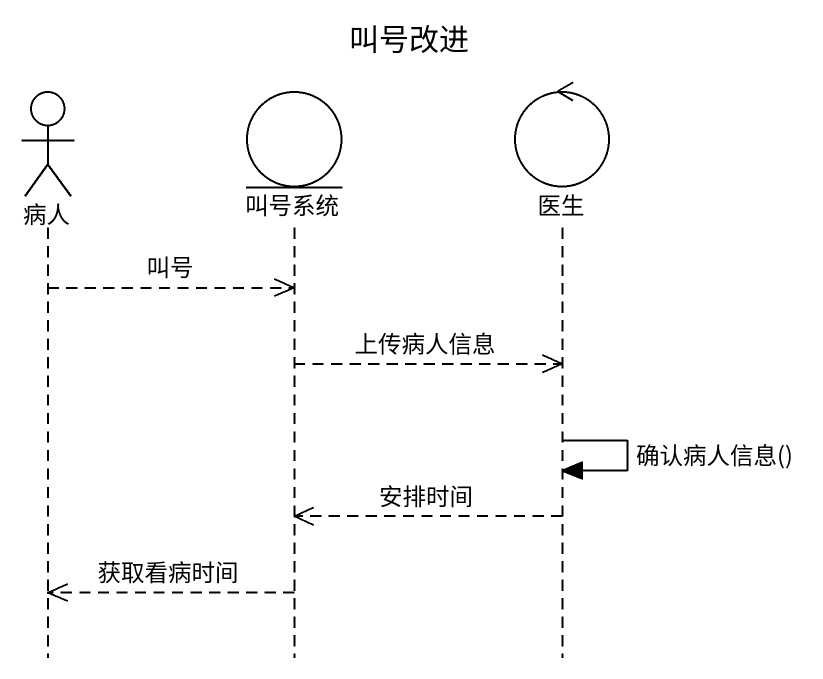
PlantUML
@startuml
title 叫号改进
hide footbox
actor 病人
entity 叫号系统
control 医生

病人 -->> 叫号系统 : 叫号
叫号系统 -->> 医生 : 上传病人信息
医生 -> 医生 : 确认病人信息()
医生 -->> 叫号系统 : 安排时间
叫号系统 -->> 病人 : 获取看病时间
@enduml
